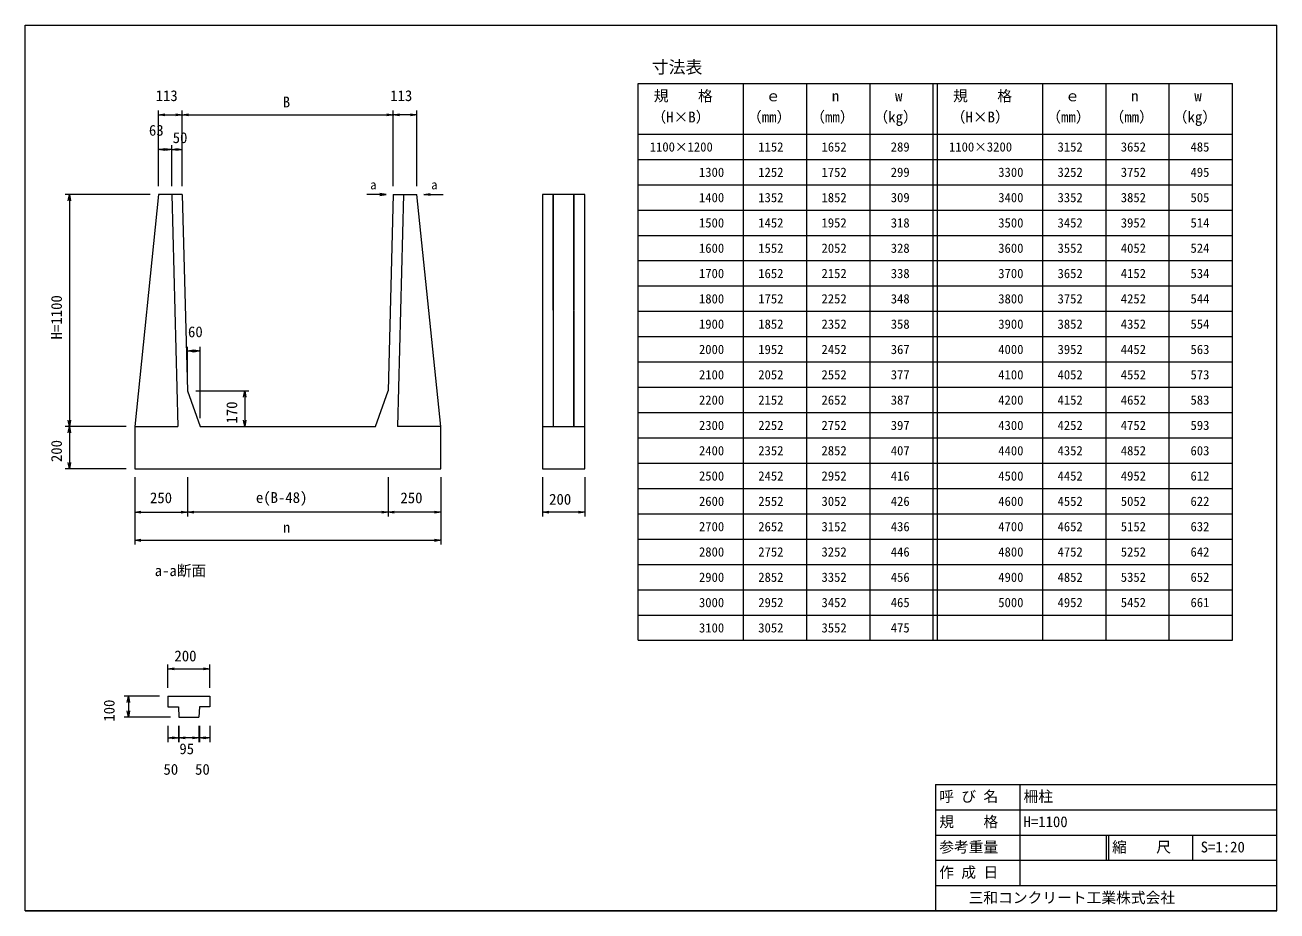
# Model space of a CAD drawing. Units: millimetres, scale not verified. Extents: x 1970 to 31670, y 1380 to 22380.
import ezdxf
from ezdxf.enums import TextEntityAlignment as Align

# ---------------------------------------------------------------- set-up
doc = ezdxf.new("R2010")
doc.units = ezdxf.units.MM
doc.header["$LTSCALE"] = 40
for name, color, linetype, lineweight in [('0_2', 7, 'Continuous', 9), ('D-MTR-FRAM（材料表図枠）', 2, 'Continuous', 18), ('D-STR-DIM（寸法）', 7, 'Continuous', 18), ('D-STR（構造物外形線）', 1, 'Continuous', 18), ('D-TTL(外枠）', 2, 'Continuous', 18)]:
    doc.layers.add(name, color=color, linetype=linetype, lineweight=lineweight)
for name, color, linetype in [('D-MTR-TXT(文字列）', 7, 'Continuous'), ('D-MTR（材料表タイトル）', 7, 'Continuous'), ('D-TTL-TXT（文字）', 7, 'Continuous')]:
    doc.layers.add(name, color=color, linetype=linetype)
doc.styles.add('ＭＳ ゴシック', font='')
doc.styles.get('ＭＳ ゴシック').set_extended_font_data('MS Gothic')

msp = doc.modelspace()

# ---------------------------------------------------------------- linework, layer by layer
at = {"layer": '0_2'}
for p, q in [((5135.91, 20250.65), (5285.91, 20275.65)), ((5285.91, 20225.65), (5135.91, 20250.65)), ((5550.91, 20275.65), (5700.91, 20250.65)), ((5700.91, 20250.65), (5550.91, 20225.65)), ((5700.91, 20250.65), (5850.91, 20275.65)), ((5850.91, 20225.65), (5700.91, 20250.65)), ((10550.91, 20275.65), (10700.91, 20250.65)), ((10700.91, 20250.65), (10550.91, 20225.65)), ((10700.91, 20250.65), (10850.91, 20275.65)), ((10850.91, 20225.65), (10700.91, 20250.65)), ((11115.91, 20275.65), (11265.91, 20250.65)), ((11265.91, 20250.65), (11115.91, 20225.65)), ((5135.91, 19430.38), (5285.91, 19455.38)), ((5285.91, 19405.38), (5135.91, 19430.38)), ((5300.91, 19455.38), (5450.91, 19430.38)), ((5450.91, 19430.38), (5300.91, 19405.38)), ((5450.91, 19430.38), (5600.91, 19455.38)), ((5600.91, 19405.38), (5450.91, 19430.38)), ((5550.91, 19455.38), (5700.91, 19430.38)), ((5700.91, 19430.38), (5550.91, 19405.38)), ((2996.35, 18212.75), (3021.35, 18362.75)), ((3021.35, 18362.75), (3046.35, 18212.75)), ((10533.41, 18362.75), (10383.41, 18387.75)), ((10383.41, 18337.75), (10533.41, 18362.75)), ((11433.41, 18362.75), (11583.41, 18387.75)), ((11583.41, 18337.75), (11433.41, 18362.75)), ((5820.91, 14653.51), (5970.91, 14678.51)), ((5970.91, 14628.51), (5820.91, 14653.51)), ((5970.91, 14678.51), (6120.91, 14653.51)), ((6120.91, 14653.51), (5970.91, 14628.51)), ((7155.39, 13562.75), (7180.39, 13712.75)), ((7180.39, 13712.75), (7205.39, 13562.75)), ((3021.35, 12862.75), (2996.35, 13012.75)), ((2996.35, 12712.75), (3021.35, 12862.75)), ((3046.35, 13012.75), (3021.35, 12862.75)), ((3021.35, 12862.75), (3046.35, 12712.75)), ((7180.39, 12862.75), (7155.39, 13012.75)), ((7205.39, 13012.75), (7180.39, 12862.75)), ((3021.35, 11862.75), (2996.35, 12012.75)), ((3046.35, 12012.75), (3021.35, 11862.75)), ((4570.91, 10833.68), (4720.91, 10858.68)), ((4720.91, 10808.68), (4570.91, 10833.68)), ((5670.91, 10858.68), (5820.91, 10833.68)), ((5820.91, 10833.68), (5670.91, 10808.68)), ((5820.91, 10833.68), (5970.91, 10858.68)), ((5970.91, 10808.68), (5820.91, 10833.68)), ((10430.91, 10858.68), (10580.91, 10833.68)), ((10580.91, 10833.68), (10430.91, 10808.68)), ((10580.91, 10833.68), (10730.91, 10858.68)), ((10730.91, 10808.68), (10580.91, 10833.68)), ((11680.91, 10858.68), (11830.91, 10833.68)), ((11830.91, 10833.68), (11680.91, 10808.68)), ((14246.43, 10833.68), (14396.43, 10858.68)), ((14396.43, 10808.68), (14246.43, 10833.68)), ((15096.43, 10858.68), (15246.43, 10833.68)), ((15246.43, 10833.68), (15096.43, 10808.68)), ((4570.91, 10166.35), (4720.91, 10191.35)), ((4720.91, 10141.35), (4570.91, 10166.35)), ((11680.91, 10191.35), (11830.91, 10166.35)), ((11830.91, 10166.35), (11680.91, 10141.35)), ((5356.94, 7120.02), (5506.94, 7145.02)), ((6206.94, 7145.02), (6356.94, 7120.02)), ((5506.94, 7095.02), (5356.94, 7120.02)), ((6356.94, 7120.02), (6206.94, 7095.02)), ((4395.96, 6320.32), (4420.96, 6470.32)), ((4420.96, 6470.32), (4445.96, 6320.32)), ((4420.96, 5970.32), (4395.96, 6120.32)), ((4445.96, 6120.32), (4420.96, 5970.32)), ((5356.94, 5481.44), (5506.94, 5506.44)), ((5506.94, 5456.44), (5356.94, 5481.44)), ((5456.94, 5506.44), (5606.94, 5481.44)), ((5606.94, 5481.44), (5456.94, 5456.44)), ((5619.44, 5481.44), (5769.44, 5506.44)), ((5769.44, 5456.44), (5619.44, 5481.44)), ((5944.44, 5506.44), (6094.44, 5481.44)), ((6094.44, 5481.44), (5944.44, 5456.44)), ((6106.94, 5481.44), (6256.94, 5506.44)), ((6256.94, 5456.44), (6106.94, 5481.44)), ((6206.94, 5506.44), (6356.94, 5481.44)), ((6356.94, 5481.44), (6206.94, 5456.44))]:
    msp.add_line(p, q, dxfattribs=at)
at = {"layer": '0_2', "lineweight": 18}
for p, q in [((5135.91, 20250.65), (5155.91, 20250.65)), ((5700.91, 20250.65), (5680.91, 20250.65)), ((5700.91, 20250.65), (5720.91, 20250.65)), ((10700.91, 20250.65), (10680.91, 20250.65)), ((10700.91, 20250.65), (10720.91, 20250.65)), ((11265.91, 20250.65), (11245.91, 20250.65)), ((5135.91, 19430.38), (5155.91, 19430.38)), ((5450.91, 19430.38), (5430.91, 19430.38)), ((5450.91, 19430.38), (5470.91, 19430.38)), ((5700.91, 19430.38), (5680.91, 19430.38)), ((3021.35, 18362.75), (3021.35, 18342.75)), ((10533.41, 18362.75), (10513.41, 18362.75)), ((11433.41, 18362.75), (11453.41, 18362.75)), ((5820.91, 14653.51), (5840.91, 14653.51)), ((6120.91, 14653.51), (6100.91, 14653.51)), ((7180.39, 13712.75), (7180.39, 13692.75)), ((3021.35, 12862.75), (3021.35, 12882.75)), ((3021.35, 12862.75), (3021.35, 12842.75)), ((7180.39, 12862.75), (7180.39, 12882.75)), ((3021.35, 11862.75), (3021.35, 11882.75)), ((4570.91, 10833.68), (4590.91, 10833.68)), ((5820.91, 10833.68), (5800.91, 10833.68)), ((5820.91, 10833.68), (5840.91, 10833.68)), ((10580.91, 10833.68), (10560.91, 10833.68)), ((10580.91, 10833.68), (10600.91, 10833.68)), ((11830.91, 10833.68), (11810.91, 10833.68)), ((14246.43, 10833.68), (14266.43, 10833.68)), ((15246.43, 10833.68), (15226.43, 10833.68)), ((4570.91, 10166.35), (4590.91, 10166.35)), ((11830.91, 10166.35), (11810.91, 10166.35)), ((5356.94, 7120.02), (5376.94, 7120.02)), ((6356.94, 7120.02), (6336.94, 7120.02)), ((4420.96, 6470.32), (4420.96, 6450.32)), ((4420.96, 5970.32), (4420.96, 5990.32)), ((5356.94, 5481.44), (5376.94, 5481.44)), ((5606.94, 5481.44), (5586.94, 5481.44)), ((5619.44, 5481.44), (5639.44, 5481.44)), ((6094.44, 5481.44), (6074.44, 5481.44)), ((6106.94, 5481.44), (6126.94, 5481.44)), ((6356.94, 5481.44), (6336.94, 5481.44))]:
    msp.add_line(p, q, dxfattribs=at)
at = {"layer": 'D-MTR-FRAM（材料表図枠）'}
for p, q in [((16516.04, 20995.28), (30616.04, 20995.28)), ((16516.04, 7795.28), (16516.04, 20995.28)), ((19016.04, 7795.28), (19016.04, 20995.28)), ((20516.04, 7795.28), (20516.04, 20995.28)), ((22016.04, 7795.28), (22016.04, 20995.28)), ((23516.04, 7795.28), (23516.04, 20995.28)), ((23616.04, 7795.28), (23616.04, 20995.28)), ((26116.04, 7795.28), (26116.04, 20995.28)), ((27616.04, 7795.28), (27616.04, 20995.28)), ((29116.04, 7795.28), (29116.04, 20995.28)), ((30616.04, 7795.28), (30616.04, 20995.28)), ((16516.04, 19795.28), (30616.04, 19795.28)), ((16516.04, 19195.28), (30616.04, 19195.28)), ((16516.04, 18595.28), (30616.04, 18595.28)), ((16516.04, 17995.28), (30616.04, 17995.28)), ((16516.04, 17395.28), (30616.04, 17395.28)), ((16516.04, 16795.28), (30616.04, 16795.28)), ((16516.04, 16195.28), (30616.04, 16195.28)), ((16516.04, 15595.28), (30616.04, 15595.28)), ((16516.04, 14995.28), (30616.04, 14995.28)), ((16516.04, 14395.28), (30616.04, 14395.28)), ((16516.04, 13795.28), (30616.04, 13795.28)), ((16516.04, 13195.28), (30616.04, 13195.28)), ((16516.04, 12595.28), (30616.04, 12595.28)), ((16516.04, 11995.28), (30616.04, 11995.28)), ((16516.04, 11395.28), (30616.04, 11395.28)), ((16516.04, 10795.28), (30616.04, 10795.28)), ((16516.04, 10195.28), (30616.04, 10195.28)), ((16516.04, 9595.28), (30616.04, 9595.28)), ((16516.04, 8995.28), (30616.04, 8995.28)), ((16516.04, 8395.28), (30616.04, 8395.28)), ((16516.04, 7795.28), (30616.04, 7795.28))]:
    msp.add_line(p, q, dxfattribs=at)
at = {"layer": 'D-STR-DIM（寸法）'}
for p, q in [((5135.91, 18562.75), (5135.91, 20350.65)), ((5155.91, 20250.65), (5680.91, 20250.65)), ((5700.91, 18562.75), (5700.91, 20350.65)), ((5700.91, 18562.75), (5700.91, 20350.65)), ((5720.91, 20250.65), (10680.91, 20250.65)), ((10700.91, 18562.75), (10700.91, 20350.65)), ((10700.91, 18562.75), (10700.91, 20350.65)), ((11245.91, 20250.65), (10720.91, 20250.65)), ((11265.91, 18562.75), (11265.91, 20350.65)), ((5135.91, 18562.75), (5135.91, 19530.38)), ((5430.91, 19430.38), (5155.91, 19430.38)), ((5450.91, 18562.75), (5450.91, 19530.38)), ((5450.91, 18562.75), (5450.91, 19530.38)), ((5470.91, 19430.38), (5680.91, 19430.38)), ((5700.91, 18562.75), (5700.91, 19530.38)), ((4935.91, 18362.75), (2921.35, 18362.75)), ((3021.35, 18342.75), (3021.35, 12882.75)), ((10513.41, 18362.75), (10076.9, 18362.75)), ((11453.41, 18362.75), (11889.93, 18362.75)), ((5820.91, 13912.75), (5820.91, 14753.51)), ((5840.91, 14653.51), (6100.91, 14653.51)), ((6120.91, 13062.75), (6120.91, 14753.51)), ((6020.91, 13712.75), (7280.39, 13712.75)), ((7180.39, 13692.75), (7180.39, 12882.75)), ((4370.91, 12862.75), (2921.35, 12862.75)), ((4370.91, 12862.75), (2921.35, 12862.75)), ((3021.35, 12842.75), (3021.35, 11882.75)), ((6320.91, 12862.75), (7280.39, 12862.75)), ((4370.91, 11862.75), (2921.35, 11862.75)), ((4570.91, 11662.75), (4570.91, 10733.68)), ((4570.91, 11662.75), (4570.91, 10066.35)), ((5820.91, 11662.75), (5820.91, 10733.68)), ((5820.91, 11662.75), (5820.91, 10733.68)), ((10580.91, 11662.75), (10580.91, 10733.68)), ((10580.91, 11662.75), (10580.91, 10733.68)), ((11830.91, 11662.75), (11830.91, 10733.68)), ((11830.91, 11662.75), (11830.91, 10066.35)), ((14246.43, 11662.75), (14246.43, 10733.68)), ((15246.43, 11662.75), (15246.43, 10733.68)), ((4590.91, 10833.68), (5800.91, 10833.68)), ((10560.91, 10833.68), (5840.91, 10833.68)), ((11810.91, 10833.68), (10600.91, 10833.68)), ((15226.43, 10833.68), (14266.43, 10833.68)), ((4590.91, 10166.35), (11810.91, 10166.35)), ((5356.94, 6670.32), (5356.94, 7220.02)), ((6356.94, 6670.32), (6356.94, 7220.02)), ((5376.94, 7120.02), (6336.94, 7120.02)), ((5156.94, 6470.32), (4320.96, 6470.32)), ((4420.96, 6450.32), (4420.96, 5990.32)), ((5419.44, 5970.32), (4320.96, 5970.32)), ((5356.94, 5770.32), (5356.94, 5381.44)), ((5606.94, 5770.32), (5606.94, 5381.44)), ((5619.44, 5770.32), (5619.44, 5381.44)), ((6094.44, 5770.32), (6094.44, 5381.44)), ((6106.94, 5770.32), (6106.94, 5381.44)), ((6356.94, 5770.32), (6356.94, 5381.44)), ((5376.94, 5481.44), (5586.94, 5481.44)), ((6074.44, 5481.44), (5639.44, 5481.44)), ((6336.94, 5481.44), (6126.94, 5481.44))]:
    msp.add_line(p, q, dxfattribs=at)
at = {"layer": 'D-STR（構造物外形線）'}
for p, q in [((5135.91, 18362.75), (4570.91, 12862.75)), ((5700.91, 18362.75), (5135.91, 18362.75)), ((5450.91, 18362.75), (5592.85, 12862.75)), ((5700.91, 18362.75), (5820.91, 13712.75)), ((10700.91, 18362.75), (10580.91, 13712.75)), ((10700.91, 18362.75), (11265.91, 18362.75)), ((10950.91, 18362.75), (10808.98, 12862.75)), ((11830.91, 12862.75), (11265.91, 18362.75)), ((14246.43, 18362.75), (14246.43, 11862.75)), ((15246.43, 18362.75), (14246.43, 18362.75)), ((15246.43, 11862.75), (15246.43, 18362.75)), ((5820.91, 13712.75), (6120.91, 12862.75)), ((10280.91, 12862.75), (10580.91, 13712.75)), ((4570.91, 12862.75), (5592.85, 12862.75)), ((4570.91, 12862.75), (4570.91, 11862.75)), ((6120.91, 12862.75), (10280.91, 12862.75)), ((11830.91, 12862.75), (10808.98, 12862.75)), ((11830.91, 11862.75), (11830.91, 12862.75)), ((14246.43, 12862.75), (15246.43, 12862.75)), ((4570.91, 11862.75), (11830.91, 11862.75)), ((14246.43, 11862.75), (15246.43, 11862.75)), ((5356.94, 6470.32), (6356.94, 6470.32)), ((5356.94, 6470.32), (5356.94, 6220.32)), ((6356.94, 6470.32), (6356.94, 6220.32)), ((5356.94, 6220.32), (5606.94, 6220.32)), ((5606.94, 6220.32), (5619.44, 5970.32)), ((5619.44, 5970.32), (6094.44, 5970.32)), ((6106.94, 6220.32), (6094.44, 5970.32)), ((6356.94, 6220.32), (6106.94, 6220.32))]:
    msp.add_line(p, q, dxfattribs=at)
at = {"layer": 'D-STR（構造物外形線）', "color": 2}
for p, q in [((14502.68, 18362.75), (14496.43, 12862.75)), ((14508.93, 12862.75), (14502.68, 18362.75)), ((14990.18, 18362.75), (14983.93, 12862.75)), ((14996.43, 12862.75), (14990.18, 18362.75))]:
    msp.add_line(p, q, dxfattribs=at)
at = {"layer": 'D-TTL(外枠）'}
for p, q in [((1970, 22380), (31670, 22380)), ((1970, 1380), (1970, 22380)), ((31670, 1380), (31670, 22380)), ((23570, 4380), (23570, 1380)), ((23570, 4380), (31670, 4380)), ((25570, 4380), (25570, 1980)), ((23570, 3780), (31670, 3780)), ((23570, 3180), (31670, 3180)), ((27620, 3180), (27620, 2580)), ((27670, 3180), (27670, 2580)), ((29670, 3180), (29670, 2580)), ((23569.05, 2580), (31670, 2580)), ((23570, 1980), (31670, 1980)), ((31670, 1380), (1970, 1380)), ((1970, 1380), (31670, 1380))]:
    msp.add_line(p, q, dxfattribs=at)

# ---------------------------------------------------------------- texts
at = {"layer": 'D-MTR-TXT(文字列）', "style": 'ＭＳ ゴシック'}
for s, height, p in [('規\u3000  格', 256.6, (16886.69, 20495.28)), ('規\u3000  格', 256.6, (23986.69, 20495.28)), ('ｅ', 256.6, (19542.08, 20495.28)), ('n', 256.6, (21109.97, 20495.28)), ('w', 256.6, (22609.97, 20495.28)), ('ｅ', 256.6, (26642.08, 20495.28)), ('n', 256.6, (28209.97, 20495.28)), ('w', 256.6, (29709.97, 20495.28)), ('（H×B）', 256.6, (16831.49, 19995.28)), ('（mm）', 256.6, (19098.88, 19995.28)), ('（mm）', 256.6, (20598.88, 19995.28)), ('（kg）', 256.6, (22098.88, 19995.28)), ('（H×B）', 256.6, (23931.49, 19995.28)), ('（mm）', 256.6, (26198.88, 19995.28)), ('（mm）', 256.6, (27698.88, 19995.28)), ('（kg）', 256.6, (29198.88, 19995.28)), ('1100×1200', 219.9, (16790.06, 19315.28)), ('1152', 219.9, (19364.64, 19315.28)), ('1652', 219.9, (20864.64, 19315.28)), ('289', 219.9, (22507.77, 19315.28)), ('1100×3200', 219.9, (23890.06, 19315.28)), ('3152', 219.9, (26464.64, 19315.28)), ('3652', 219.9, (27964.64, 19315.28)), ('485', 219.9, (29618.91, 19315.28)), ('1300', 219.9, (17957.91, 18715.28)), ('1252', 219.9, (19364.64, 18715.28)), ('1752', 219.9, (20864.64, 18715.28)), ('299', 219.9, (22507.77, 18715.28)), ('3300', 219.9, (25057.91, 18715.28)), ('3252', 219.9, (26464.64, 18715.28)), ('3752', 219.9, (27964.64, 18715.28)), ('495', 219.9, (29618.91, 18715.28)), ('a', 219.9, (10157.84, 18418.69)), ('a', 219.9, (11605.24, 18418.69)), ('1400', 219.9, (17957.91, 18115.28)), ('1352', 219.9, (19364.64, 18115.28)), ('1852', 219.9, (20864.64, 18115.28)), ('309', 219.9, (22507.77, 18115.28)), ('3400', 219.9, (25057.91, 18115.28)), ('3352', 219.9, (26464.64, 18115.28)), ('3852', 219.9, (27964.64, 18115.28)), ('505', 219.9, (29618.91, 18115.28)), ('1500', 219.9, (17957.91, 17515.28)), ('1452', 219.9, (19364.64, 17515.28)), ('1952', 219.9, (20864.64, 17515.28)), ('318', 219.9, (22507.77, 17515.28)), ('3500', 219.9, (25057.91, 17515.28)), ('3452', 219.9, (26464.64, 17515.28)), ('3952', 219.9, (27964.64, 17515.28)), ('514', 219.9, (29618.91, 17515.28)), ('1600', 219.9, (17957.91, 16915.28)), ('1552', 219.9, (19364.64, 16915.28)), ('2052', 219.9, (20864.64, 16915.28)), ('328', 219.9, (22507.77, 16915.28)), ('3600', 219.9, (25057.91, 16915.28)), ('3552', 219.9, (26464.64, 16915.28)), ('4052', 219.9, (27964.64, 16915.28)), ('524', 219.9, (29618.91, 16915.28)), ('1700', 219.9, (17957.91, 16315.28)), ('1652', 219.9, (19364.64, 16315.28)), ('2152', 219.9, (20864.64, 16315.28)), ('338', 219.9, (22507.77, 16315.28)), ('3700', 219.9, (25057.91, 16315.28)), ('3652', 219.9, (26464.64, 16315.28)), ('4152', 219.9, (27964.64, 16315.28)), ('534', 219.9, (29618.91, 16315.28)), ('1800', 219.9, (17957.91, 15715.28)), ('1752', 219.9, (19364.64, 15715.28)), ('2252', 219.9, (20864.64, 15715.28)), ('348', 219.9, (22507.77, 15715.28)), ('3800', 219.9, (25057.91, 15715.28)), ('3752', 219.9, (26464.64, 15715.28)), ('4252', 219.9, (27964.64, 15715.28)), ('544', 219.9, (29618.91, 15715.28)), ('1900', 219.9, (17957.91, 15115.28)), ('1852', 219.9, (19364.64, 15115.28)), ('2352', 219.9, (20864.64, 15115.28)), ('358', 219.9, (22507.77, 15115.28)), ('3900', 219.9, (25057.91, 15115.28)), ('3852', 219.9, (26464.64, 15115.28)), ('4352', 219.9, (27964.64, 15115.28)), ('554', 219.9, (29618.91, 15115.28)), ('2000', 219.9, (17957.91, 14515.28)), ('1952', 219.9, (19364.64, 14515.28)), ('2452', 219.9, (20864.64, 14515.28)), ('367', 219.9, (22507.77, 14515.28)), ('4000', 219.9, (25057.91, 14515.28)), ('3952', 219.9, (26464.64, 14515.28)), ('4452', 219.9, (27964.64, 14515.28)), ('563', 219.9, (29618.91, 14515.28)), ('2100', 219.9, (17957.91, 13915.28)), ('2052', 219.9, (19364.64, 13915.28)), ('2552', 219.9, (20864.64, 13915.28)), ('377', 219.9, (22507.77, 13915.28)), ('4100', 219.9, (25057.91, 13915.28)), ('4052', 219.9, (26464.64, 13915.28)), ('4552', 219.9, (27964.64, 13915.28)), ('573', 219.9, (29618.91, 13915.28)), ('2200', 219.9, (17957.91, 13315.28)), ('2152', 219.9, (19364.64, 13315.28)), ('2652', 219.9, (20864.64, 13315.28)), ('387', 219.9, (22507.77, 13315.28)), ('4200', 219.9, (25057.91, 13315.28)), ('4152', 219.9, (26464.64, 13315.28)), ('4652', 219.9, (27964.64, 13315.28)), ('583', 219.9, (29618.91, 13315.28)), ('2300', 219.9, (17957.91, 12715.28)), ('2252', 219.9, (19364.64, 12715.28)), ('2752', 219.9, (20864.64, 12715.28)), ('397', 219.9, (22507.77, 12715.28)), ('4300', 219.9, (25057.91, 12715.28)), ('4252', 219.9, (26464.64, 12715.28)), ('4752', 219.9, (27964.64, 12715.28)), ('593', 219.9, (29618.91, 12715.28)), ('2400', 219.9, (17957.91, 12115.28)), ('2352', 219.9, (19364.64, 12115.28)), ('2852', 219.9, (20864.64, 12115.28)), ('407', 219.9, (22507.77, 12115.28)), ('4400', 219.9, (25057.91, 12115.28)), ('4352', 219.9, (26464.64, 12115.28)), ('4852', 219.9, (27964.64, 12115.28)), ('603', 219.9, (29618.91, 12115.28)), ('2500', 219.9, (17957.91, 11515.28)), ('2452', 219.9, (19364.64, 11515.28)), ('2952', 219.9, (20864.64, 11515.28)), ('416', 219.9, (22507.77, 11515.28)), ('4500', 219.9, (25057.91, 11515.28)), ('4452', 219.9, (26464.64, 11515.28)), ('4952', 219.9, (27964.64, 11515.28)), ('612', 219.9, (29618.91, 11515.28)), ('2600', 219.9, (17957.91, 10915.28)), ('2552', 219.9, (19364.64, 10915.28)), ('3052', 219.9, (20864.64, 10915.28)), ('426', 219.9, (22507.77, 10915.28)), ('4600', 219.9, (25057.91, 10915.28)), ('4552', 219.9, (26464.64, 10915.28)), ('5052', 219.9, (27964.64, 10915.28)), ('622', 219.9, (29618.91, 10915.28)), ('2700', 219.9, (17957.91, 10315.28)), ('2652', 219.9, (19364.64, 10315.28)), ('3152', 219.9, (20864.64, 10315.28)), ('436', 219.9, (22507.77, 10315.28)), ('4700', 219.9, (25057.91, 10315.28)), ('4652', 219.9, (26464.64, 10315.28)), ('5152', 219.9, (27964.64, 10315.28)), ('632', 219.9, (29618.91, 10315.28)), ('2800', 219.9, (17957.91, 9715.28)), ('2752', 219.9, (19364.64, 9715.28)), ('3252', 219.9, (20864.64, 9715.28)), ('446', 219.9, (22507.77, 9715.28)), ('4800', 219.9, (25057.91, 9715.28)), ('4752', 219.9, (26464.64, 9715.28)), ('5252', 219.9, (27964.64, 9715.28)), ('642', 219.9, (29618.91, 9715.28)), ('a-a断面', 256.6, (5046.2, 9241.36)), ('2900', 219.9, (17957.91, 9115.28)), ('2852', 219.9, (19364.64, 9115.28)), ('3352', 219.9, (20864.64, 9115.28)), ('456', 219.9, (22507.77, 9115.28)), ('4900', 219.9, (25057.91, 9115.28)), ('4852', 219.9, (26464.64, 9115.28)), ('5352', 219.9, (27964.64, 9115.28)), ('652', 219.9, (29618.91, 9115.28)), ('3000', 219.9, (17957.91, 8515.28)), ('2952', 219.9, (19364.64, 8515.28)), ('3452', 219.9, (20864.64, 8515.28)), ('465', 219.9, (22507.77, 8515.28)), ('5000', 219.9, (25057.91, 8515.28)), ('4952', 219.9, (26464.64, 8515.28)), ('5452', 219.9, (27964.64, 8515.28)), ('661', 219.9, (29618.91, 8515.28)), ('3100', 219.9, (17957.91, 7915.28)), ('3052', 219.9, (19364.64, 7915.28)), ('3552', 219.9, (20864.64, 7915.28)), ('475', 219.9, (22507.77, 7915.28))]:
    msp.add_text(s, height=height, dxfattribs=at).set_placement(p, align=Align.BOTTOM_LEFT)
at = {"layer": 'D-MTR（材料表タイトル）', "style": 'ＭＳ ゴシック'}
msp.add_text('寸法表', height=293.3, dxfattribs=at).set_placement((16838.45, 21147.8), align=Align.BOTTOM_LEFT)
at = {"layer": 'D-STR-DIM（寸法）', "style": 'ＭＳ ゴシック'}
for s, p in [('113', (5068.41, 20500.65)), ('113', (10633.41, 20500.65)), ('B', (8084.54, 20350.65)), ('63', (4909.39, 19680.38)), ('50', (5472.61, 19505.38)), ('60', (5835.99, 14903.51)), ('250', (4933.68, 10968.31)), ('e(B-48)', (7446.72, 10974.55)), ('250', (10875.44, 10967.36)), ('200', (14403.54, 10933.68)), ('n', (8087.21, 10266.35)), ('200', (5514.05, 7220.02)), ('95', (5631.31, 5018.25)), ('50', (5253.64, 4531.44)), ('50', (6003.64, 4531.44))]:
    msp.add_text(s, height=256.6, dxfattribs=at).set_placement(p, align=Align.BOTTOM_LEFT)
for s, p in [('H=1100', (2921.35, 14928.74)), ('170', (7080.39, 12933.31)), ('200', (2921.35, 12019.86)), ('100', (4170.96, 5865.87))]:
    msp.add_text(s, height=256.6, rotation=90, dxfattribs=at).set_placement(p, align=Align.BOTTOM_LEFT)
at = {"layer": 'D-TTL-TXT（文字）', "style": 'ＭＳ ゴシック'}
for s, p in [('呼 び 名', (23657.46, 3889.46)), ('柵柱', (25657.46, 3889.46)), ('規    格', (23657.46, 3289.46)), ('H=1100', (25657.46, 3289.46)), ('参考重量', (23657.46, 2689.46)), ('縮\u3000  尺', (27757.46, 2689.46)), ('S=1:20', (29860.49, 2689.46)), ('作 成 日', (23657.46, 2089.46)), ('三和コンクリート工業株式会社', (24353.78, 1489.46))]:
    msp.add_text(s, height=256.6, dxfattribs=at).set_placement(p, align=Align.BOTTOM_LEFT)

doc.saveas('drawing.dxf')
